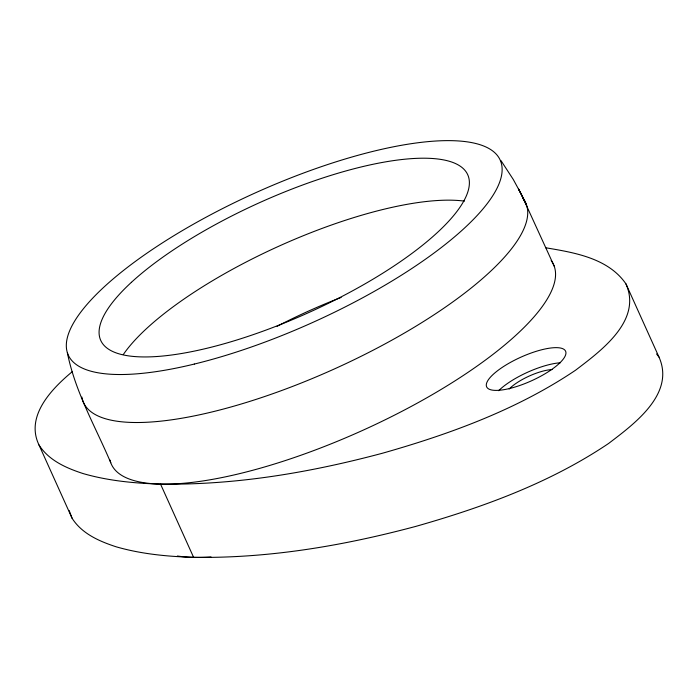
<?xml version="1.0" encoding="UTF-8"?>
<svg xmlns="http://www.w3.org/2000/svg" width="698" height="698" viewBox="0 0 698 698"><rect width="100%" height="100%" fill="white"/><g stroke="black" fill="none" stroke-linecap="round" stroke-linejoin="round"><path stroke-width="1.05" d="M72.487 371.502C51.87 388.568 25.032 416.121 38.992 444.966L72.06 518.204C81.823 533.708 99.43 541.343 116.191 546.813C141.336 554.072 167.537 556.542 193.608 557.344C268.739 558.479 343.486 545.749 415.877 526.371C483.234 507.219 550.242 482.789 608.656 443.431C633.932 424.14 675.446 393.969 659.008 357.106L625.94 283.868C608.246 258.147 574.428 252.58 545.757 247.781M38.992 444.966C48.755 460.471 66.362 468.105 83.123 473.576C108.269 480.835 134.47 483.313 160.54 484.107C235.671 485.241 310.418 472.511 382.809 453.133C450.166 433.981 517.174 409.552 575.588 370.193C600.865 350.902 642.378 320.731 625.94 283.868M656.548 353.93L659.008 357.106M500.998 160.645L513.231 179.395L521.005 193.651L554.16 266.086M524.774 201.094L518.553 189.071L526.336 204.453M160.54 484.107L193.608 557.344M110.773 462.748C95.364 426.53 75.096 391.726 67.366 352.717M69.154 510.526L72.06 518.204M211.023 556.943A242.581 72.54 -24.3 0 1 177.371 556.009M522.654 198.023A242.581 72.54 -24.3 0 1 334.543 368.876A242.581 72.54 -24.3 0 1 81.884 397.075M123.284 354.567A207.925 62.174 -24.3 0 1 279.977 245.696A207.925 62.174 -24.3 0 1 464.44 201.129M551.15 260.511A242.581 72.54 -24.3 0 1 362.777 430.326A242.581 72.54 -24.3 0 1 109.97 460.034M498.642 390.706A43.32 12.957 -24.3 0 1 560.311 362.768M509.165 389.03A29.456 8.812 -24.3 0 1 552.144 369.547M277.071 326.315A195.475 58.458 -24.3 0 1 341.113 297.444M131.39 282.341L131.102 282.603A201.321 60.203 -24.3 0 0 141.546 356.905A201.321 60.203 -24.3 0 0 357.716 287.986L361.381 285.936A201.321 60.203 -24.3 0 0 435.055 234.641L437.349 232.556A201.321 60.203 -24.3 0 0 426.906 158.245A201.321 60.203 -24.3 0 0 210.735 227.164L207.07 229.223A201.321 60.203 -24.3 0 0 133.397 280.517L131.39 282.341M194.349 364.051A236.945 70.856 -24.3 0 0 501.077 162.442A236.945 70.856 -24.3 0 0 157.242 246.237A236.945 70.856 -24.3 0 0 194.349 364.051M510.168 388.367A43.32 12.957 -24.3 0 0 565.694 351.46A43.32 12.957 -24.3 0 0 502.464 367.235A43.32 12.957 -24.3 0 0 510.168 388.367"/></g></svg>
